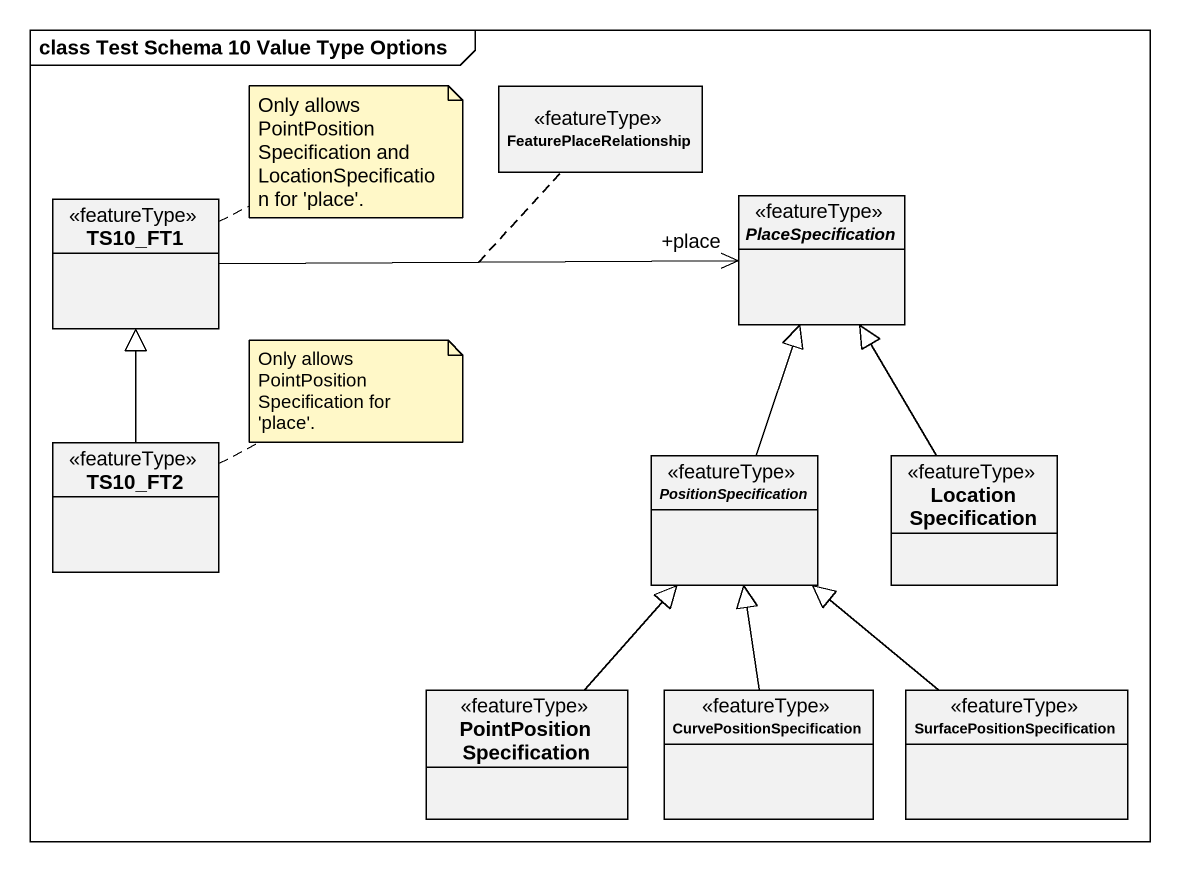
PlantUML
@startuml
mainframe class Test Schema 10 Value Type Options
hide circle
hide empty members
class FeaturePlaceRelationship <<featureType>>
class TS10_FT1 <<featureType>>
abstract class PlaceSpecification <<featureType>>
class TS10_FT2 <<featureType>>
abstract class PositionSpecification <<featureType>>
class LocationSpecification <<featureType>>
class PointPositionSpecification <<featureType>>
class CurvePositionSpecification <<featureType>>
class SurfacePositionSpecification <<featureType>>
TS10_FT1 -right-> "+place" PlaceSpecification
(TS10_FT1, PlaceSpecification) .. FeaturePlaceRelationship
TS10_FT2 -up-|> TS10_FT1
PositionSpecification -up-|> PlaceSpecification
LocationSpecification -up-|> PlaceSpecification
PointPositionSpecification -up-|> PositionSpecification
CurvePositionSpecification -up-|> PositionSpecification
SurfacePositionSpecification -up-|> PositionSpecification
note right of TS10_FT1 : Only allows PointPositionSpecification and LocationSpecification for 'place'.
note right of TS10_FT2 : Only allows PointPositionSpecification for 'place'.
@enduml
